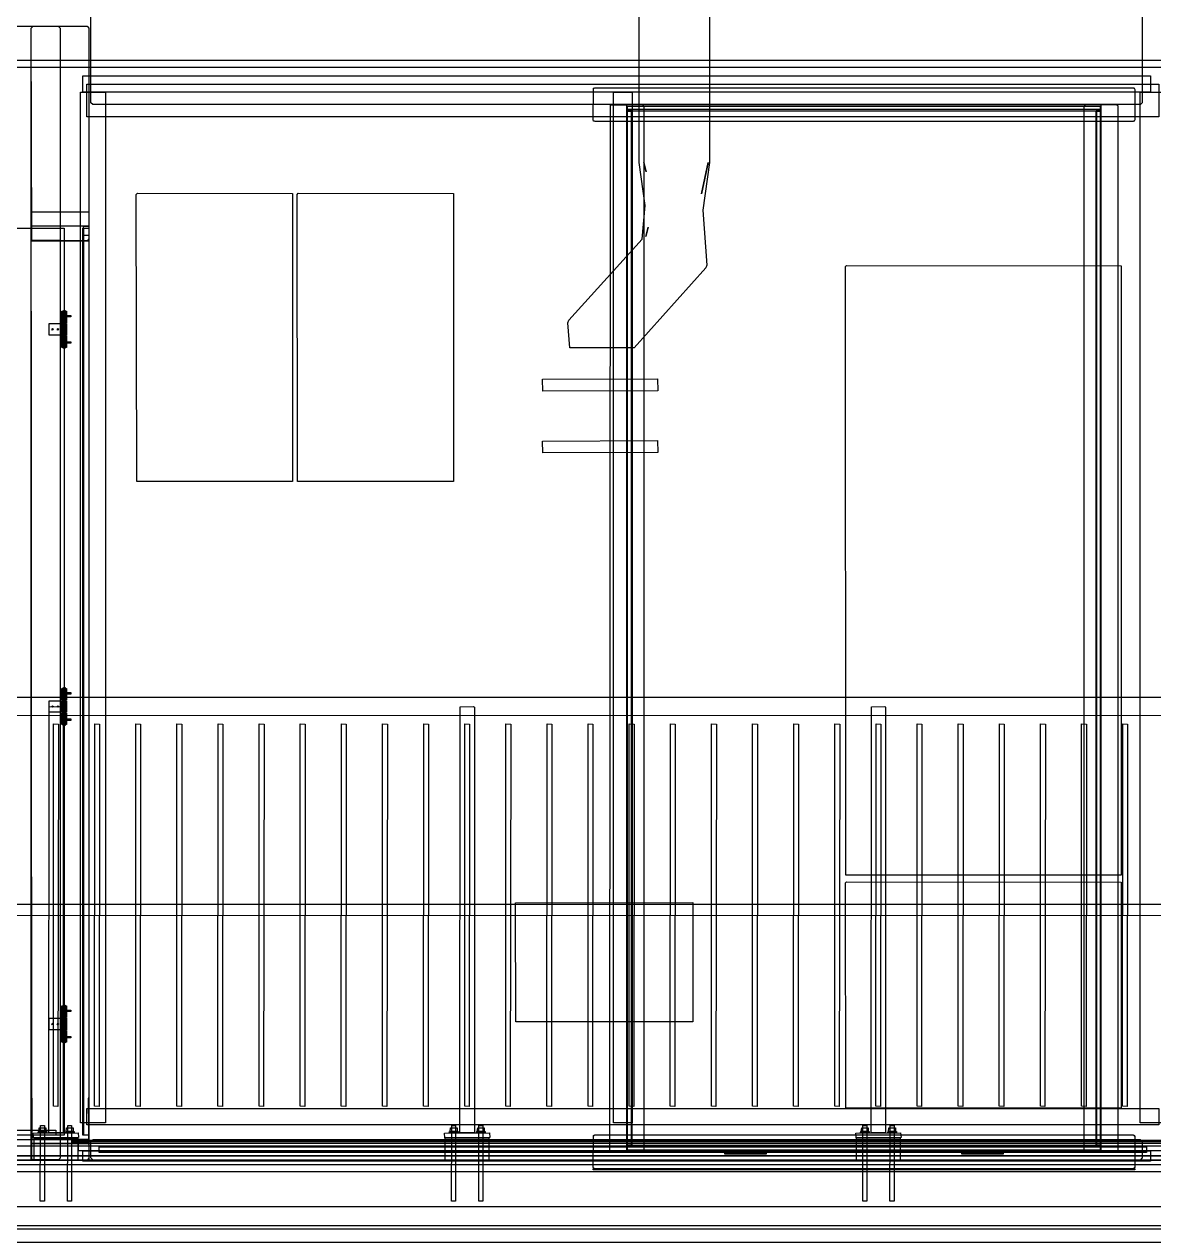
# Model space of a CAD drawing. Header units: metres. Extents: x 359.6 to 413.1, y -1 to 8.9.
# Drawn here: x 368.913 to 371.653, y 3.016 to 5.955 of the extents above; entities that cross this region are included whole.
import ezdxf

# ---------------------------------------------------------------- set-up
doc = ezdxf.new("R2010")
doc.units = ezdxf.units.M
doc.layers.add('VISTA', color=8, linetype='Continuous')

msp = doc.modelspace()

# ---------------------------------------------------------------- linework, layer by layer
at = {"layer": 'VISTA'}
for points in [[(370.236456, 5.17), (370.231682, 5.230379), (370.233997, 5.237206), (370.411655, 5.433924), (370.4196, 5.514977), (370.405, 5.62), (370.405, 7.95), (370.575, 7.95), (370.575, 5.62), (370.558828, 5.503676), (370.5688, 5.370718), (370.566593, 5.364137), (370.392467, 5.17), (370.236456, 5.17)], [(366, 6.3955), (366.001895, 6.399169), (371.995501, 6.4), (371.999169, 6.398106), (372, 3.2045), (371.998105, 3.200831), (366.0045, 3.2), (366, 3.2045), (366, 6.3955)], [(369.075001, 6.3955), (369.0795, 6.4), (371.620501, 6.4), (371.625, 6.3955), (371.625, 5.7645), (371.620501, 5.76), (369.0795, 5.76), (369.075001, 5.7645), (369.075001, 6.3955)], [(368.129999, 5.9455), (368.1345, 5.95), (368.9955, 5.95), (369, 5.9455), (369, 3.2045), (368.9955, 3.2), (368.131317, 3.201318), (368.129999, 5.9455)], [(368.93, 5.9455), (368.9345, 5.95), (369.0655, 5.95), (369.07, 5.9455), (369.07, 3.2045), (369.0655, 3.2), (368.931318, 3.201318), (368.93, 5.9455)], [(368.93, 5.9455), (368.9345, 5.95), (369.0655, 5.95), (369.07, 5.9455), (369.07, 5.4345), (369.0655, 5.43), (368.931318, 5.431318), (368.93, 5.9455)], [(368.93, 5.9455), (368.9345, 5.95), (369.0655, 5.95), (369.07, 5.9455), (369.07, 3.2045), (369.0655, 3.2), (368.931318, 3.201318), (368.93, 5.9455)], [(368.93, 5.9455), (368.9345, 5.95), (369.0655, 5.95), (369.07, 5.9455), (369.07, 3.2045), (369.065501, 3.2), (368.934499, 3.2), (368.930831, 3.201895), (368.93, 5.9455)], [(371.8, 5.868), (371.8, 5.85), (366.2, 5.85), (366.2, 5.868), (371.8, 5.868)], [(369.055, 5.79), (369.055, 5.83), (371.645, 5.83), (371.645, 5.79), (369.055, 5.79)], [(369.11, 5.79), (369.11, 3.29), (369.05, 3.29), (369.05, 5.79), (369.11, 5.79)], [(371.665, 5.81), (371.665, 5.73), (369.065, 5.73), (369.065, 5.81), (371.665, 5.81)], [(370.294171, 5.799829), (370.297, 5.801), (371.603, 5.801), (371.605828, 5.799829), (371.606999, 5.797), (371.606999, 5.723), (371.605828, 5.720172), (371.603, 5.719), (370.297, 5.719), (370.294171, 5.720172), (370.293, 5.723), (370.294171, 5.799829)], [(370.294171, 5.799829), (370.297, 5.801), (371.603, 5.801), (371.605828, 5.799829), (371.606999, 5.797), (371.606999, 5.723), (371.605828, 5.720172), (371.603, 5.719), (370.297, 5.719), (370.294171, 5.720172), (370.293, 5.723), (370.294171, 5.799829)], [(370.29469, 5.79931), (370.295205, 5.799528), (370.294472, 5.799528), (370.29469, 5.79931)], [(370.29469, 5.79931), (370.295205, 5.799528), (370.294472, 5.799528), (370.29469, 5.79931)], [(370.3425, 5.79), (370.3875, 5.79), (370.3875, 3.29), (370.3425, 3.29), (370.3425, 5.79)], [(371.605528, 5.799528), (371.604795, 5.799528), (371.605309, 5.79931), (371.605528, 5.799528)], [(371.605528, 5.799528), (371.604795, 5.799528), (371.605309, 5.79931), (371.605528, 5.799528)], [(371.679999, 5.79), (371.679999, 3.29), (371.62, 3.29), (371.62, 5.79), (371.679999, 5.79)], [(370.335172, 5.758828), (370.338, 5.76), (370.412, 5.76), (370.416, 5.756), (370.416, 3.224), (370.412, 3.22), (370.338, 3.22), (370.335172, 3.221171), (370.334, 3.224), (370.335172, 5.758828)], [(370.412, 5.76), (370.416, 5.756), (370.416, 3.224), (370.412, 3.22), (370.338, 3.22), (370.335172, 3.221171), (370.334, 3.224), (370.335172, 5.758828), (370.412, 5.76)], [(371.525, 5.76), (371.525, 5.748), (370.375, 5.748), (370.375, 5.76), (371.525, 5.76)], [(371.525, 5.76), (371.525, 3.22), (370.375, 3.22), (370.375, 5.76), (371.525, 5.76)], [(371.525, 5.76), (371.525, 5.748), (370.375, 5.748), (370.375, 5.76), (371.525, 5.76)], [(371.525, 5.76), (371.525, 5.748), (370.375, 5.748), (370.375, 5.76), (371.525, 5.76)], [(371.525, 5.76), (371.525, 3.22), (370.375, 3.22), (370.375, 5.76), (371.525, 5.76)], [(371.525, 5.76), (371.525, 5.748), (370.375, 5.748), (370.375, 5.76), (371.525, 5.76)], [(371.483999, 5.756), (371.488, 5.76), (371.561999, 5.76), (371.564828, 5.758828), (371.566, 5.756), (371.566, 3.224), (371.564828, 3.221171), (371.561999, 3.22), (371.488, 3.22), (371.483999, 3.224), (371.483999, 5.756)], [(371.483999, 5.756), (371.488, 5.76), (371.561999, 5.76), (371.564828, 5.758828), (371.566, 5.756), (371.566, 3.224), (371.564828, 3.221171), (371.561999, 3.22), (371.488, 3.22), (371.483999, 3.224), (371.483999, 5.756)], [(370.33569, 5.758309), (370.336205, 5.758528), (370.335472, 5.758528), (370.33569, 5.758309)], [(370.335472, 5.757794), (370.336205, 5.758528), (370.33569, 5.758309), (370.335472, 5.757794)], [(370.385, 5.748), (370.385, 3.232), (370.375, 3.232), (370.375, 5.748), (370.385, 5.748)], [(370.385, 5.748), (370.385, 3.232), (370.375, 3.232), (370.375, 5.748), (370.385, 5.748)], [(370.385, 5.748), (370.385, 3.232), (370.375, 3.232), (370.375, 5.748), (370.385, 5.748)], [(370.385, 5.748), (370.385, 3.232), (370.375, 3.232), (370.375, 5.748), (370.385, 5.748)], [(371.523274, 5.75619), (371.523274, 5.74419), (370.376725, 5.74419), (370.376725, 5.75619), (371.523274, 5.75619)], [(371.523274, 5.75619), (371.523274, 3.22381), (370.376725, 3.22381), (370.376725, 5.75619), (371.523274, 5.75619)], [(371.523274, 5.75619), (371.523274, 5.74419), (370.376725, 5.74419), (370.376725, 5.75619), (371.523274, 5.75619)], [(371.523274, 5.75619), (371.523274, 5.74419), (370.376725, 5.74419), (370.376725, 5.75619), (371.523274, 5.75619)], [(371.523274, 5.75619), (371.523274, 3.22381), (370.376725, 3.22381), (370.376725, 5.75619), (371.523274, 5.75619)], [(371.523274, 5.75619), (371.523274, 5.74419), (370.376725, 5.74419), (370.376725, 5.75619), (371.523274, 5.75619)], [(370.386725, 5.74419), (370.386725, 3.23581), (370.376725, 3.23581), (370.376725, 5.74419), (370.386725, 5.74419)], [(370.386725, 5.74419), (370.386725, 3.23581), (370.376725, 3.23581), (370.376725, 5.74419), (370.386725, 5.74419)], [(370.386725, 5.74419), (370.386725, 3.23581), (370.376725, 3.23581), (370.376725, 5.74419), (370.386725, 5.74419)], [(370.386725, 5.74419), (370.386725, 3.23581), (370.376725, 3.23581), (370.376725, 5.74419), (370.386725, 5.74419)], [(371.523274, 5.74419), (371.523274, 3.23581), (371.513274, 3.23581), (371.513274, 5.74419), (371.523274, 5.74419)], [(371.523274, 5.74419), (371.523274, 3.23581), (371.513274, 3.23581), (371.513274, 5.74419), (371.523274, 5.74419)], [(371.523274, 5.74419), (371.523274, 3.23581), (371.513274, 3.23581), (371.513274, 5.74419), (371.523274, 5.74419)], [(371.523274, 5.74419), (371.523274, 3.23581), (371.513274, 3.23581), (371.513274, 5.74419), (371.523274, 5.74419)], [(371.525, 5.748), (371.525, 3.232), (371.514999, 3.232), (371.514999, 5.748), (371.525, 5.748)], [(371.525, 5.748), (371.525, 3.232), (371.514999, 3.232), (371.514999, 5.748), (371.525, 5.748)], [(371.525, 5.748), (371.525, 3.232), (371.514999, 3.232), (371.514999, 5.748), (371.525, 5.748)], [(371.525, 5.748), (371.525, 3.232), (371.514999, 3.232), (371.514999, 5.748), (371.525, 5.748)], [(371.564528, 5.758528), (371.563794, 5.758528), (371.564309, 5.758309), (371.564528, 5.758528)], [(371.564528, 5.758528), (371.563794, 5.758528), (371.564309, 5.758309), (371.564528, 5.758528)], [(370.29469, 5.720691), (370.294472, 5.721206), (370.294472, 5.720472), (370.29469, 5.720691)], [(370.29469, 5.720691), (370.294472, 5.721206), (370.294472, 5.720472), (370.29469, 5.720691)], [(371.605309, 5.720691), (371.604795, 5.720472), (371.605528, 5.720472), (371.605309, 5.720691)], [(371.605309, 5.720691), (371.604795, 5.720472), (371.605528, 5.720472), (371.605309, 5.720691)], [(370.421699, 5.596755), (370.416388, 5.62), (370.421699, 5.596755), (370.421699, 5.596755)], [(370.555859, 5.543261), (370.572104, 5.62), (370.555859, 5.543261), (370.555859, 5.543261)], [(369.188, 5.545), (369.564121, 5.544121), (369.564121, 4.845879), (369.185879, 4.845879), (369.185, 5.542), (369.188, 5.545)], [(369.578, 5.545), (369.954122, 5.544121), (369.954122, 4.845879), (369.575879, 4.845879), (369.575001, 5.542), (369.578, 5.545)], [(368.929999, 3.25), (368.929999, 5.5), (369.069999, 5.5), (369.069999, 3.25), (368.929999, 3.25)], [(368.929999, 5.465), (368.929999, 5.5), (369.069999, 5.5), (369.069999, 5.465), (368.929999, 5.465)], [(368.929999, 3.25), (368.929999, 5.5), (369.069999, 5.5), (369.069999, 3.25), (368.929999, 3.25)], [(369.01, 3.26), (368.102001, 3.26), (368.102001, 5.46), (369.01, 5.46), (369.01, 3.26)], [(369.054998, 3.26), (369.054998, 5.46), (369.056998, 5.46), (369.056998, 3.26), (369.054998, 3.26)], [(369.054998, 5.4425), (369.054998, 5.46), (369.056998, 5.46), (369.056998, 5.4425), (369.054998, 5.4425)], [(369.054998, 3.26), (369.054998, 5.46), (369.056998, 5.46), (369.056998, 3.26), (369.054998, 3.26)], [(369.056998, 5.4425), (369.056998, 5.465), (369.069999, 5.465), (369.069999, 5.4425), (369.056998, 5.4425)], [(369.056998, 3.26), (369.056998, 5.46), (369.069999, 5.46), (369.069999, 3.26), (369.056998, 3.26)], [(369.056998, 3.26), (369.056998, 5.46), (369.069999, 5.46), (369.069999, 3.26), (369.056998, 3.26)], [(370.420835, 5.44), (370.426838, 5.462911), (370.426838, 5.462911), (370.420835, 5.44)], [(368.93, 3.2), (368.93, 3.25), (368.932, 3.25), (368.932, 3.35), (368.93, 3.35), (368.93, 5.43), (369.07, 5.43), (369.07, 3.35), (369.068, 3.35), (369.07, 3.2), (368.93, 3.2)], [(370.907499, 5.37), (371.574267, 5.369268), (371.574267, 3.890733), (370.905732, 3.890733), (370.905, 5.3675), (370.907499, 5.37)], [(369.012499, 5.261), (369.012499, 5.169), (369.0075, 5.169), (369.008231, 5.261), (369.012499, 5.261)], [(369.015999, 5.259), (369.015999, 5.231), (369.004, 5.231), (369.004, 5.259), (369.015999, 5.259)], [(369.006998, 5.2488), (369.025998, 5.2488), (369.025999, 5.2452), (369.006999, 5.2452), (369.006998, 5.2488)], [(369.007499, 5.17), (369.007499, 5.26), (369.009998, 5.26), (369.009998, 5.17), (369.007499, 5.17)], [(369.009998, 5.259), (369.009998, 5.231), (369.007998, 5.231), (369.007998, 5.259), (369.009998, 5.259)], [(368.974001, 5.201), (368.974001, 5.229), (369.004002, 5.229), (369.004002, 5.201), (368.974001, 5.201)], [(368.983799, 5.215), (368.981999, 5.2132), (368.9802, 5.215), (368.981999, 5.2168), (368.983799, 5.215)], [(368.996799, 5.215), (368.995, 5.2132), (368.9932, 5.215), (368.995, 5.2168), (368.996799, 5.215)], [(369.008047, 5.201), (369.002001, 5.201), (369.002001, 5.229), (369.007296, 5.229), (369.008047, 5.201)], [(369.015999, 5.229), (369.015999, 5.201), (369.004, 5.201), (369.004, 5.229), (369.015999, 5.229)], [(369.015999, 5.199), (369.015999, 5.171), (369.004, 5.171), (369.004, 5.199), (369.015999, 5.199)], [(369.006998, 5.1848), (369.025998, 5.1848), (369.025999, 5.1812), (369.006999, 5.1812), (369.006998, 5.1848)], [(369.009998, 5.199), (369.009998, 5.171), (369.007998, 5.171), (369.007998, 5.199), (369.009998, 5.199)], [(370.449, 5.095), (370.450001, 5.066), (370.171, 5.065), (370.17, 5.094), (370.449, 5.095)], [(370.449, 4.945), (370.450001, 4.916), (370.171, 4.915), (370.17, 4.944), (370.449, 4.945)], [(365, 4.3208), (365.001699, 4.3225), (372.9783, 4.3225), (372.98, 4.3208), (372.98, 4.2792), (372.9783, 4.2775), (365.000848, 4.278), (365, 4.3208)], [(369.015999, 4.344), (369.015999, 4.316), (369.004, 4.316), (369.004, 4.344), (369.015999, 4.344)], [(369.006998, 4.3338), (369.025998, 4.3338), (369.025999, 4.3302), (369.006999, 4.3302), (369.006998, 4.3338)], [(369.007499, 4.255), (369.007499, 4.345), (369.009998, 4.345), (369.009998, 4.255), (369.007499, 4.255)], [(369.012499, 4.346), (369.012499, 4.254), (369.0075, 4.254), (369.008231, 4.346), (369.012499, 4.346)], [(369.009998, 4.344), (369.009998, 4.316), (369.007998, 4.316), (369.007998, 4.344), (369.009998, 4.344)], [(369.0058, 4.3), (369.0075, 4.2983), (369.0075, 3.266), (368.9725, 3.266), (368.973348, 4.299151), (369.0058, 4.3)], [(368.974001, 4.286), (368.974001, 4.314), (369.004002, 4.314), (369.004002, 4.286), (368.974001, 4.286)], [(368.983799, 4.3), (368.981999, 4.2982), (368.9802, 4.3), (368.981999, 4.3018), (368.983799, 4.3)], [(368.996799, 4.3), (368.995, 4.2982), (368.9932, 4.3), (368.995, 4.3018), (368.996799, 4.3)], [(369.008047, 4.286), (369.002001, 4.286), (369.002001, 4.314), (369.007296, 4.314), (369.008047, 4.286)], [(369.015999, 4.314), (369.015999, 4.286), (369.004, 4.286), (369.004, 4.314), (369.015999, 4.314)], [(370.0033, 4.3), (370.005, 4.2983), (370.005, 3.266), (369.97, 3.266), (369.970848, 4.299151), (370.0033, 4.3)], [(371.000799, 4.3), (371.0025, 4.2983), (371.0025, 3.266), (370.9675, 3.266), (370.968348, 4.299151), (371.000799, 4.3)], [(369.015999, 4.284), (369.015999, 4.256), (369.004, 4.256), (369.004, 4.284), (369.015999, 4.284)], [(369.006998, 4.2698), (369.025998, 4.2698), (369.025999, 4.2662), (369.006999, 4.2662), (369.006998, 4.2698)], [(369.009998, 4.284), (369.009998, 4.256), (369.007998, 4.256), (369.007998, 4.284), (369.009998, 4.284)], [(368.995999, 4.257), (368.995, 3.33), (368.984, 3.331), (368.984293, 4.257707), (368.995999, 4.257)], [(369.09575, 4.257), (369.09475, 3.33), (369.083751, 3.331), (369.084044, 4.257707), (369.09575, 4.257)], [(369.195499, 4.257), (369.1945, 3.33), (369.1835, 3.331), (369.183793, 4.257707), (369.195499, 4.257)], [(369.295249, 4.257), (369.29425, 3.33), (369.28325, 3.331), (369.283543, 4.257707), (369.295249, 4.257)], [(369.395, 4.257), (369.394, 3.33), (369.383, 3.331), (369.383293, 4.257707), (369.395, 4.257)], [(369.49475, 4.257), (369.493751, 3.33), (369.482751, 3.331), (369.483044, 4.257707), (369.49475, 4.257)], [(369.5945, 4.257), (369.5935, 3.33), (369.5825, 3.331), (369.582793, 4.257707), (369.5945, 4.257)], [(369.694249, 4.257), (369.69325, 3.33), (369.68225, 3.331), (369.682543, 4.257707), (369.694249, 4.257)], [(369.794, 4.257), (369.793, 3.33), (369.782001, 3.331), (369.782293, 4.257707), (369.794, 4.257)], [(369.89375, 4.257), (369.892751, 3.33), (369.881751, 3.331), (369.882044, 4.257707), (369.89375, 4.257)], [(369.993499, 4.257), (369.992499, 3.33), (369.9815, 3.331), (369.981792, 4.257707), (369.993499, 4.257)], [(370.093249, 4.257), (370.09225, 3.33), (370.08125, 3.331), (370.081543, 4.257707), (370.093249, 4.257)], [(370.193, 4.257), (370.192, 3.33), (370.181001, 3.331), (370.181293, 4.257707), (370.193, 4.257)], [(370.292749, 4.257), (370.29175, 3.33), (370.28075, 3.331), (370.281043, 4.257707), (370.292749, 4.257)], [(370.392499, 4.257), (370.3915, 3.33), (370.3805, 3.331), (370.380793, 4.257707), (370.392499, 4.257)], [(370.492249, 4.257), (370.49125, 3.33), (370.48025, 3.331), (370.480543, 4.257707), (370.492249, 4.257)], [(370.592, 4.257), (370.591001, 3.33), (370.580001, 3.331), (370.580294, 4.257707), (370.592, 4.257)], [(370.69175, 4.257), (370.69075, 3.33), (370.67975, 3.331), (370.680043, 4.257707), (370.69175, 4.257)], [(370.791499, 4.257), (370.7905, 3.33), (370.7795, 3.331), (370.779793, 4.257707), (370.791499, 4.257)], [(370.89125, 4.257), (370.89025, 3.33), (370.879251, 3.331), (370.879543, 4.257707), (370.89125, 4.257)], [(370.991, 4.257), (370.990001, 3.33), (370.979001, 3.331), (370.979294, 4.257707), (370.991, 4.257)], [(371.090749, 4.257), (371.089749, 3.33), (371.07875, 3.331), (371.079042, 4.257707), (371.090749, 4.257)], [(371.190499, 4.257), (371.1895, 3.33), (371.1785, 3.331), (371.178793, 4.257707), (371.190499, 4.257)], [(371.29025, 4.257), (371.28925, 3.33), (371.278251, 3.331), (371.278543, 4.257707), (371.29025, 4.257)], [(371.389999, 4.257), (371.389, 3.33), (371.378, 3.331), (371.378293, 4.257707), (371.389999, 4.257)], [(371.489749, 4.257), (371.48875, 3.33), (371.47775, 3.331), (371.478043, 4.257707), (371.489749, 4.257)], [(371.589499, 4.257), (371.5885, 3.33), (371.5775, 3.331), (371.577793, 4.257707), (371.589499, 4.257)], [(370.908, 3.875), (371.574121, 3.874121), (371.574121, 3.325879), (370.905878, 3.325879), (370.905, 3.872), (370.908, 3.875)], [(365, 3.8188), (365.001699, 3.8205), (372.9783, 3.8205), (372.98, 3.8188), (372.98, 3.7942), (372.9783, 3.7925), (365.000848, 3.793), (365, 3.8188)], [(370.534707, 3.824707), (370.534707, 3.535293), (370.105292, 3.535293), (370.105, 3.824), (370.534707, 3.824707)], [(369.015999, 3.574), (369.015999, 3.546), (369.004, 3.546), (369.004, 3.574), (369.015999, 3.574)], [(369.006998, 3.5638), (369.025998, 3.5638), (369.025999, 3.5602), (369.006999, 3.5602), (369.006998, 3.5638)], [(369.007499, 3.485), (369.007499, 3.575), (369.009998, 3.575), (369.009998, 3.485), (369.007499, 3.485)], [(369.012499, 3.576), (369.012499, 3.484), (369.0075, 3.484), (369.008231, 3.576), (369.012499, 3.576)], [(369.009998, 3.574), (369.009998, 3.546), (369.007998, 3.546), (369.007998, 3.574), (369.009998, 3.574)], [(368.974001, 3.516), (368.974001, 3.544), (369.004002, 3.544), (369.004002, 3.516), (368.974001, 3.516)], [(368.983799, 3.53), (368.981999, 3.5282), (368.9802, 3.53), (368.981999, 3.5318), (368.983799, 3.53)], [(368.996799, 3.53), (368.995, 3.5282), (368.9932, 3.53), (368.995, 3.5318), (368.996799, 3.53)], [(369.008047, 3.516), (369.002001, 3.516), (369.002001, 3.544), (369.007296, 3.544), (369.008047, 3.516)], [(369.015999, 3.544), (369.015999, 3.516), (369.004, 3.516), (369.004, 3.544), (369.015999, 3.544)], [(369.015999, 3.514), (369.015999, 3.486), (369.004, 3.486), (369.004, 3.514), (369.015999, 3.514)], [(369.006998, 3.4998), (369.025998, 3.4998), (369.025999, 3.4962), (369.006999, 3.4962), (369.006998, 3.4998)], [(369.009998, 3.514), (369.009998, 3.486), (369.007998, 3.486), (369.007998, 3.514), (369.009998, 3.514)], [(371.665, 3.325), (371.665, 3.285), (369.065, 3.285), (369.065, 3.325), (371.665, 3.325)], [(368.121847, 3.26), (368.121847, 3.272), (368.990152, 3.272), (368.990152, 3.26), (368.121847, 3.26)], [(369.044, 3.266), (369.045, 3.255), (368.936, 3.254), (368.934999, 3.265), (369.044, 3.266)], [(368.967999, 3.269), (368.967999, 3.266), (368.946, 3.266), (368.947474, 3.269), (368.967999, 3.269)], [(368.967999, 3.269), (368.967999, 3.266), (368.946, 3.266), (368.947474, 3.269), (368.967999, 3.269)], [(368.9655, 3.278), (368.9655, 3.269), (368.9485, 3.269), (368.949638, 3.278), (368.9655, 3.278)], [(368.9655, 3.278), (368.9655, 3.269), (368.9485, 3.269), (368.949638, 3.278), (368.9655, 3.278)], [(368.962, 3.284), (368.962, 3.1), (368.952, 3.1), (368.95267, 3.284), (368.962, 3.284)], [(368.962, 3.284), (368.962, 3.1), (368.952, 3.1), (368.95267, 3.284), (368.962, 3.284)], [(369.033999, 3.269), (369.033999, 3.266), (369.012, 3.266), (369.013474, 3.269), (369.033999, 3.269)], [(369.033999, 3.269), (369.033999, 3.266), (369.012, 3.266), (369.013474, 3.269), (369.033999, 3.269)], [(369.0315, 3.278), (369.0315, 3.269), (369.0145, 3.269), (369.015638, 3.278), (369.0315, 3.278)], [(369.0315, 3.278), (369.0315, 3.269), (369.0145, 3.269), (369.015638, 3.278), (369.0315, 3.278)], [(369.028, 3.284), (369.028, 3.1), (369.018, 3.1), (369.01867, 3.284), (369.028, 3.284)], [(369.028, 3.284), (369.028, 3.1), (369.018, 3.1), (369.01867, 3.284), (369.028, 3.284)], [(370.0415, 3.266), (370.0425, 3.255), (369.9335, 3.254), (369.9325, 3.265), (370.0415, 3.266)], [(369.9655, 3.269), (369.9655, 3.266), (369.943501, 3.266), (369.944974, 3.269), (369.9655, 3.269)], [(369.9655, 3.269), (369.9655, 3.266), (369.943501, 3.266), (369.944974, 3.269), (369.9655, 3.269)], [(369.963, 3.278), (369.963, 3.269), (369.946, 3.269), (369.947139, 3.278), (369.963, 3.278)], [(369.963, 3.278), (369.963, 3.269), (369.946, 3.269), (369.947139, 3.278), (369.963, 3.278)], [(369.9595, 3.284), (369.9595, 3.1), (369.9495, 3.1), (369.950171, 3.284), (369.9595, 3.284)], [(369.9595, 3.284), (369.9595, 3.1), (369.9495, 3.1), (369.950171, 3.284), (369.9595, 3.284)], [(370.0315, 3.269), (370.0315, 3.266), (370.009501, 3.266), (370.010974, 3.269), (370.0315, 3.269)], [(370.0315, 3.269), (370.0315, 3.266), (370.009501, 3.266), (370.010974, 3.269), (370.0315, 3.269)], [(370.029, 3.278), (370.029, 3.269), (370.012, 3.269), (370.013139, 3.278), (370.029, 3.278)], [(370.029, 3.278), (370.029, 3.269), (370.012, 3.269), (370.013139, 3.278), (370.029, 3.278)], [(370.0255, 3.284), (370.0255, 3.1), (370.0155, 3.1), (370.016171, 3.284), (370.0255, 3.284)], [(370.0255, 3.284), (370.0255, 3.1), (370.0155, 3.1), (370.016171, 3.284), (370.0255, 3.284)], [(371.039, 3.266), (371.04, 3.255), (370.931, 3.254), (370.929999, 3.265), (371.039, 3.266)], [(370.962999, 3.269), (370.962999, 3.266), (370.941, 3.266), (370.942473, 3.269), (370.962999, 3.269)], [(370.962999, 3.269), (370.962999, 3.266), (370.941, 3.266), (370.942473, 3.269), (370.962999, 3.269)], [(370.9605, 3.278), (370.9605, 3.269), (370.9435, 3.269), (370.944638, 3.278), (370.9605, 3.278)], [(370.9605, 3.278), (370.9605, 3.269), (370.9435, 3.269), (370.944638, 3.278), (370.9605, 3.278)], [(370.957, 3.284), (370.957, 3.1), (370.947, 3.1), (370.94767, 3.284), (370.957, 3.284)], [(370.957, 3.284), (370.957, 3.1), (370.947, 3.1), (370.94767, 3.284), (370.957, 3.284)], [(371.028999, 3.269), (371.028999, 3.266), (371.007, 3.266), (371.008473, 3.269), (371.028999, 3.269)], [(371.028999, 3.269), (371.028999, 3.266), (371.007, 3.266), (371.008473, 3.269), (371.028999, 3.269)], [(371.0265, 3.278), (371.0265, 3.269), (371.0095, 3.269), (371.010638, 3.278), (371.0265, 3.278)], [(371.0265, 3.278), (371.0265, 3.269), (371.0095, 3.269), (371.010638, 3.278), (371.0265, 3.278)], [(371.023, 3.284), (371.023, 3.1), (371.013, 3.1), (371.01367, 3.284), (371.023, 3.284)], [(371.023, 3.284), (371.023, 3.1), (371.013, 3.1), (371.01367, 3.284), (371.023, 3.284)], [(366, 3.234), (373, 3.234), (373, 3.199), (366, 3.199), (366, 3.234)], [(366.001135, 3.249997), (369.028999, 3.249997), (369.03, 3.24646), (371.69, 3.24646), (371.691, 3.249985), (372, 3.248985), (371.999, 3.21), (366.000292, 3.210293), (366.001135, 3.249997)], [(369.07, 3.25), (369.07, 3.24), (368.93, 3.24), (368.93, 3.25), (369.07, 3.25)], [(369.07, 3.24), (369.07, 3.2), (368.93, 3.2), (368.93, 3.24), (369.07, 3.24)], [(368.936999, 3.254), (369.043, 3.254), (369.043, 3.199681), (368.936999, 3.199681), (368.936999, 3.254)], [(369.030499, 3.2445), (371.69, 3.244), (371.6895, 3.2395), (369.030146, 3.24), (369.030499, 3.2445)], [(371.684999, 3.248), (371.684999, 3.222), (369.045, 3.222), (369.045, 3.248), (371.684999, 3.248)], [(369.075001, 3.245), (369.08, 3.25), (371.620001, 3.25), (371.625, 3.245), (371.625, 3.205), (371.620001, 3.2), (369.08, 3.2), (369.075001, 3.205), (369.075001, 3.245)], [(369.9345, 3.254), (370.040501, 3.254), (370.040501, 3.199681), (369.9345, 3.2), (369.9345, 3.254)], [(370.294171, 3.259829), (370.297, 3.261), (371.603, 3.261), (371.605828, 3.259829), (371.606999, 3.257), (371.606999, 3.183), (371.605828, 3.180171), (371.603, 3.179), (370.297, 3.179), (370.294171, 3.180171), (370.293, 3.183), (370.294171, 3.259829)], [(370.294171, 3.259829), (370.297, 3.261), (371.603, 3.261), (371.605828, 3.259829), (371.606999, 3.257), (371.606999, 3.183), (371.605828, 3.180171), (371.603, 3.179), (370.297, 3.179), (370.294171, 3.180171), (370.293, 3.183), (370.294171, 3.259829)], [(370.29469, 3.25931), (370.295205, 3.259528), (370.294472, 3.259528), (370.29469, 3.25931)], [(370.294472, 3.258795), (370.295205, 3.259528), (370.29469, 3.25931), (370.294472, 3.258795)], [(371.523274, 3.23581), (371.523274, 3.22381), (370.376725, 3.22381), (370.376725, 3.23581), (371.523274, 3.23581)], [(371.523274, 3.23581), (371.523274, 3.22381), (370.376725, 3.22381), (370.376725, 3.23581), (371.523274, 3.23581)], [(371.523274, 3.23581), (371.523274, 3.22381), (370.376725, 3.22381), (370.376725, 3.23581), (371.523274, 3.23581)], [(371.523274, 3.23581), (371.523274, 3.22381), (370.376725, 3.22381), (370.376725, 3.23581), (371.523274, 3.23581)], [(370.931999, 3.254), (371.038, 3.254), (371.038, 3.199681), (370.931999, 3.2), (370.931999, 3.254)], [(371.605528, 3.259528), (371.604795, 3.259528), (371.605309, 3.25931), (371.605528, 3.259528)], [(371.605528, 3.259528), (371.604795, 3.259528), (371.605309, 3.25931), (371.605528, 3.259528)], [(372, 3.21), (372, 3.2), (366, 3.2), (366, 3.21), (372, 3.21)], [(371.645, 3.2225), (371.645, 3.1975), (369.055, 3.1975), (369.055, 3.2225), (371.645, 3.2225)], [(371.635, 3.232), (371.635, 3.218), (369.094999, 3.218), (369.094999, 3.232), (371.635, 3.232)], [(370.33569, 3.22169), (370.335472, 3.222205), (370.335472, 3.221472), (370.33569, 3.22169)], [(370.33569, 3.22169), (370.335472, 3.222205), (370.335472, 3.221472), (370.33569, 3.22169)], [(371.525, 3.232), (371.525, 3.22), (370.375, 3.22), (370.375, 3.232), (371.525, 3.232)], [(371.525, 3.232), (371.525, 3.22), (370.375, 3.22), (370.375, 3.232), (371.525, 3.232)], [(371.525, 3.232), (371.525, 3.22), (370.375, 3.22), (370.375, 3.232), (371.525, 3.232)], [(371.525, 3.232), (371.525, 3.22), (370.375, 3.22), (370.375, 3.232), (371.525, 3.232)], [(370.7125, 3.22), (370.7125, 3.214), (370.6125, 3.214), (370.6125, 3.22), (370.7125, 3.22)], [(370.7125, 3.22), (370.7125, 3.214), (370.6125, 3.214), (370.6125, 3.22), (370.7125, 3.22)], [(370.713363, 3.22381), (370.713363, 3.21781), (370.613362, 3.21781), (370.613362, 3.22381), (370.713363, 3.22381)], [(370.713363, 3.22381), (370.713363, 3.21781), (370.613362, 3.21781), (370.613362, 3.22381), (370.713363, 3.22381)], [(371.286637, 3.22381), (371.286637, 3.21781), (371.186637, 3.21781), (371.186637, 3.22381), (371.286637, 3.22381)], [(371.286637, 3.22381), (371.286637, 3.21781), (371.186637, 3.21781), (371.186637, 3.22381), (371.286637, 3.22381)], [(371.287499, 3.22), (371.287499, 3.214), (371.1875, 3.214), (371.1875, 3.22), (371.287499, 3.22)], [(371.287499, 3.22), (371.287499, 3.214), (371.1875, 3.214), (371.1875, 3.22), (371.287499, 3.22)], [(371.564309, 3.22169), (371.563794, 3.221472), (371.564528, 3.221472), (371.564309, 3.22169)], [(371.564309, 3.22169), (371.563794, 3.221472), (371.564528, 3.221472), (371.564309, 3.22169)], [(372, 3.2), (372, 3), (360, 3), (360, 3.2), (372, 3.2)], [(366.000879, 3.199121), (366.001264, 3.199446), (366.003, 3.2), (371.997, 3.2), (371.999121, 3.199121), (372, 3.197), (372, 3.043), (371.999121, 3.040879), (371.997, 3.04), (366.003, 3.04), (366.000879, 3.040879), (366, 3.043), (366.000879, 3.199121)], [(366.12, 3.189), (371.88, 3.189), (371.88, 3.171), (366.12, 3.171), (366.12, 3.189)], [(371.606999, 3.179), (371.606999, 3.176), (370.293, 3.176), (370.293, 3.179), (371.606999, 3.179)], [(370.29469, 3.180691), (370.294472, 3.181205), (370.294472, 3.180472), (370.29469, 3.180691)], [(370.29469, 3.180691), (370.294472, 3.181205), (370.294472, 3.180472), (370.29469, 3.180691)], [(371.605309, 3.180691), (371.604795, 3.180472), (371.605528, 3.180472), (371.605309, 3.180691)], [(371.605528, 3.180472), (371.605528, 3.181205), (371.605309, 3.180691), (371.605528, 3.180472)], [(372.025, 3.0875), (372.025, 3.0325), (364.975, 3.0325), (364.975, 3.0875), (372.025, 3.0875)]]:
    msp.add_lwpolyline(points, close=True, dxfattribs=at)

doc.saveas('drawing.dxf')
